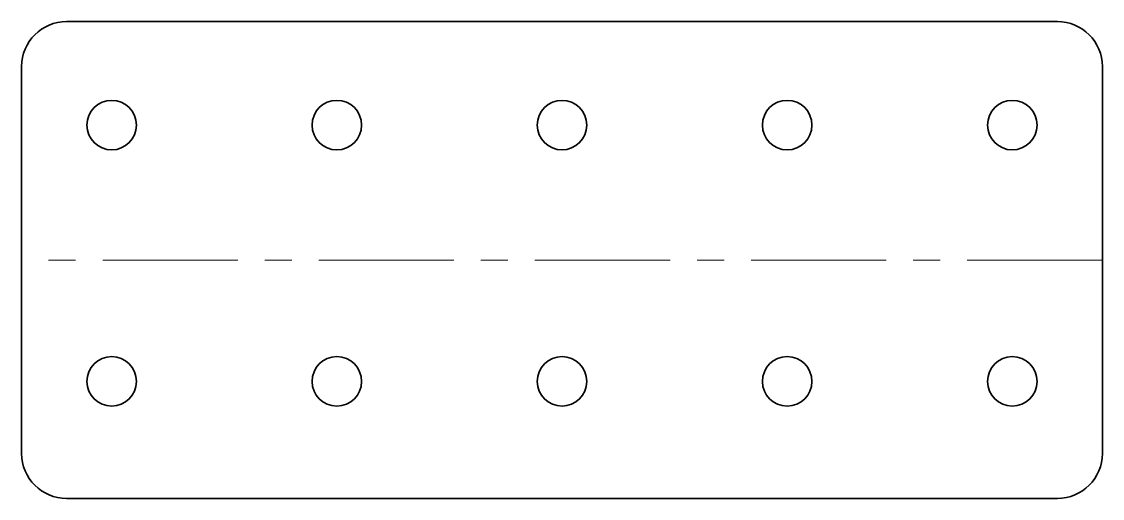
# Model space of a CAD drawing. Extents: x -115 to 5, y 0 to 53.
import ezdxf

# ---------------------------------------------------------------- set-up
doc = ezdxf.new("R2010")
doc.units = 0
doc.linetypes.add('AXES', pattern=[24, 15, -3, 3, -3])

msp = doc.modelspace()

# ---------------------------------------------------------------- linework, layer by layer
at = {"color": 7, "lineweight": 35}
for p, q in [((0, 52.981558), (-110, 52.981558)), ((-115, 47.981558), (-115, 5)), ((5, 5), (5, 47.981558)), ((0, 0), (-110, 0))]:
    msp.add_line(p, q, dxfattribs=at)
at = {"color": 1, "linetype": 'AXES', "lineweight": 13}
msp.add_line((5, 26.490779), (-115, 26.490779), dxfattribs=at)
at = {"color": 7, "lineweight": 35}
for centre in [(-105, 41.481558), (-80, 41.481558), (-55, 41.481558), (-30, 41.481558), (-5, 41.481558), (-105, 13), (-80, 13), (-55, 13), (-30, 13), (-5, 13)]:
    msp.add_circle(centre, 2.75, dxfattribs=at)
for centre, start, end in [((-110, 47.981558), 90, 180), ((0, 47.981558), 0, 90), ((-110, 5), 180, 270), ((0, 5), 270, 0)]:
    msp.add_arc(centre, 5, start, end, dxfattribs=at)

doc.saveas('drawing.dxf')
